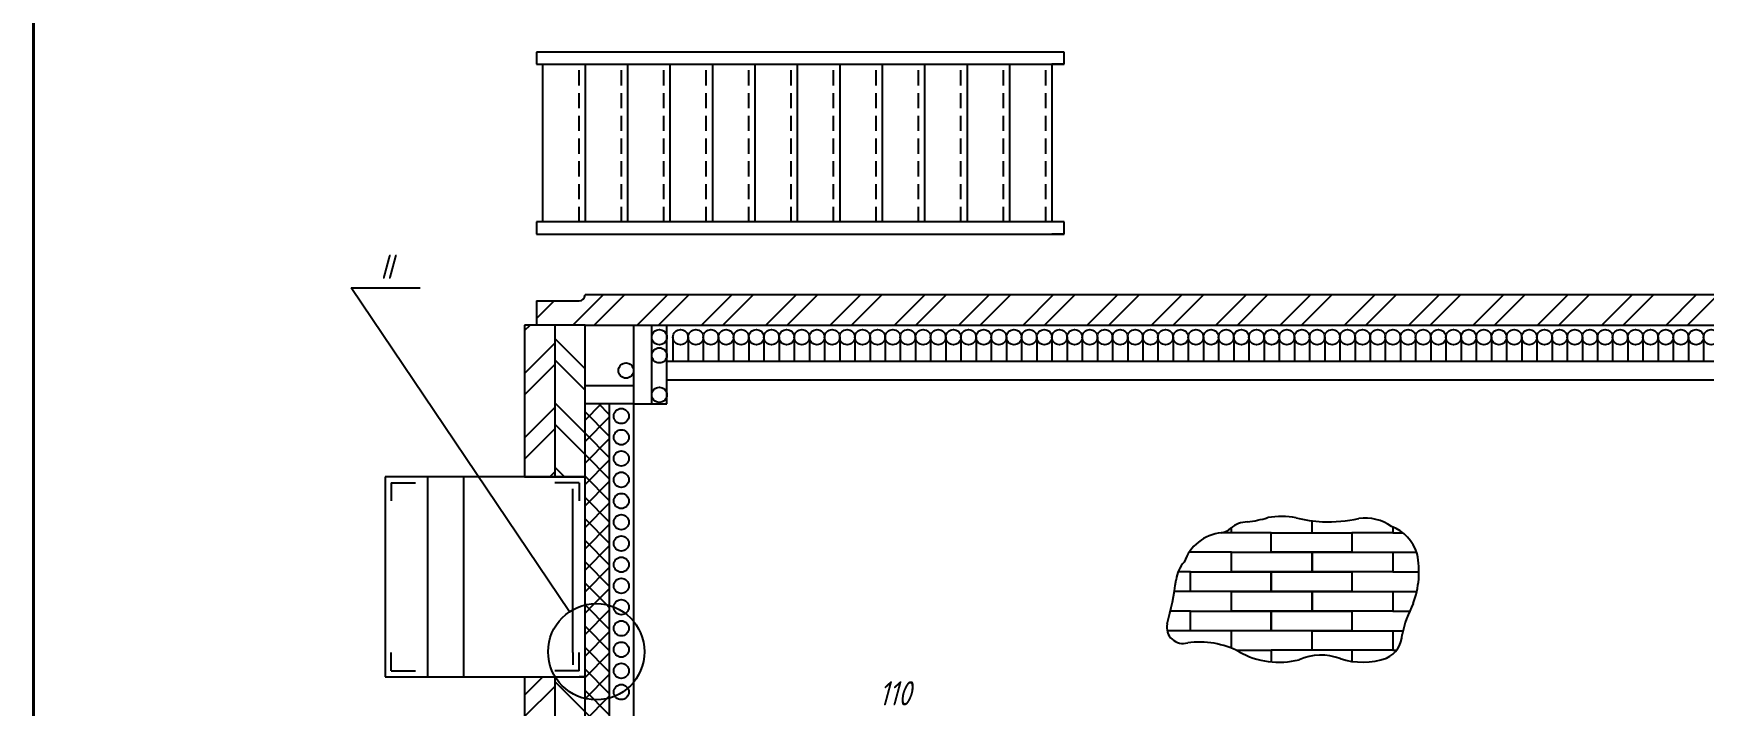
# Model space of a CAD drawing. Extents: x 1772 to 2588, y 79 to 663.
# Drawn here: x 1771.5 to 2047, y 259.8 to 370.7 of the extents above; entities that cross this region are included whole.
import ezdxf

# ---------------------------------------------------------------- set-up
doc = ezdxf.new("R2010")
doc.units = 0
doc.header["$LTSCALE"] = 10
doc.header["$MEASUREMENT"] = 0
doc.linetypes.add('невидимая', pattern=[0.375, 0.25, -0.125])
doc.layers.get('0').update_dxf_attribs({"linetype": 'CONTINUOUS'})
doc.layers.add('Основная', color=7, linetype='CONTINUOUS', lineweight=40)
doc.layers.add('текст', color=7, linetype='CONTINUOUS', lineweight=30)
doc.styles.add('стиль1', font='romans.shx', dxfattribs={"width": 0.75, "oblique": 15, "height": 3.5})

msp = doc.modelspace()

# ---------------------------------------------------------------- hatches: boundary and pattern name
h = msp.add_hatch()
h.set_pattern_fill('ANSI32', color=256, scale=20, style=0)
h.paths.add_polyline_path([(2139.53772, 327.56982), (1862.53772, 327.56982, -0.414213562), (1861.52419, 326.56982), (1854.53772, 326.56982), (1854.53772, 322.56982), (1862.53772, 322.56982), (1870.53772, 322.56982), (2139.53772, 322.56982)])
h = msp.add_hatch()
h.set_pattern_fill('ANSI32', color=256, scale=20, style=0)
h.paths.add_polyline_path([(1857.53772, 322.56982), (1854.53772, 322.56982), (1852.53772, 322.56982), (1852.53772, 297.56982), (1857.53772, 297.56982)])
h = msp.add_hatch()
h.set_pattern_fill('ANSI32', color=256, scale=20, angle=90, style=0)
h.paths.add_polyline_path([(1862.53772, 260.99178, -0.19919569), (1857.61389, 264.56982), (1857.53772, 264.56982), (1857.53772, 232.4428, -0.490314395), (1862.53772, 228.56982)])
h.paths.add_polyline_path([(1862.53772, 228.56982, -0.414213562), (1858.53772, 224.56982), (1858.53772, 215.56982, -0.414213562), (1862.53772, 211.56982)])
h.paths.add_polyline_path([(1862.53772, 211.56982, -0.414213562), (1858.53772, 207.56982), (1858.53772, 205.49608), (1858.53772, 183.56982), (1862.53772, 183.56982)])
h.paths.add_polyline_path([(1862.53772, 322.56982), (1857.53772, 322.56982), (1857.53772, 297.56982), (1862.53772, 297.56982)])
h = msp.add_hatch()
h.set_pattern_fill('NET', color=256, scale=20, angle=45, style=0)
h.paths.add_polyline_path([(1866.53772, 309.56982), (1862.53772, 309.56982), (1862.53772, 297.56982), (1862.53772, 294.97088), (1862.53772, 276.43869, -0.127999254), (1866.53772, 276.36087)])
h = msp.add_hatch()
h.set_pattern_fill('NET', color=256, scale=20, angle=45, style=0)
h.paths.add_polyline_path([(1866.53772, 276.36087, 0.127999254), (1862.53772, 276.43869), (1862.53772, 260.99178, 0.127999254), (1866.53772, 261.06959)])
h.paths.add_polyline_path([(1866.53772, 261.06959, -0.127999254), (1862.53772, 260.99178), (1862.53772, 211.56982), (1866.53772, 211.56982)])
h = msp.add_hatch()
h.set_pattern_fill('ANSI32', color=256, scale=20, style=0)
h.paths.add_polyline_path([(1857.53772, 264.56982), (1852.53772, 264.56982), (1852.53772, 211.56982), (1854.53772, 211.56982, -0.341998713), (1857.53772, 215.4428), (1857.53772, 224.69683, -0.341998713), (1854.53772, 228.56982, -0.341998713), (1857.53772, 232.4428)])

# ---------------------------------------------------------------- linework, layer by layer
for p, q in [((1941.53772, 367.56982), (1854.53772, 367.56982)), ((1854.53772, 367.56982), (1854.53772, 365.56982)), ((1941.53772, 365.56982), (1941.53772, 367.56982)), ((1854.53772, 365.56982), (1941.53772, 365.56982)), ((1855.53772, 365.56982), (1855.53772, 339.56982)), ((1862.53772, 365.56982), (1862.53772, 339.56982)), ((1869.53772, 365.56982), (1869.53772, 339.56982)), ((1876.53772, 365.56982), (1876.53772, 339.56982)), ((1883.53772, 365.56982), (1883.53772, 339.56982)), ((1890.53772, 365.56982), (1890.53772, 339.56982)), ((1897.53772, 365.56982), (1897.53772, 339.56982)), ((1904.53772, 365.56982), (1904.53772, 339.56982)), ((1911.53772, 365.56982), (1911.53772, 339.56982)), ((1918.53772, 365.56982), (1918.53772, 339.56982)), ((1925.53772, 365.56982), (1925.53772, 339.56982)), ((1932.53772, 365.56982), (1932.53772, 339.56982)), ((1941.53772, 365.56982), (1939.53772, 365.56982)), ((1939.53772, 365.56982), (1939.53772, 339.56982)), ((1941.53772, 339.56982), (1854.53772, 339.56982)), ((1854.53772, 339.56982), (1854.53772, 337.56982)), ((1939.53772, 339.56982), (1938.53772, 339.56982)), ((1941.53772, 337.56982), (1941.53772, 339.56982)), ((1854.53772, 337.56982), (1941.53772, 337.56982)), ((1941.53772, 337.56982), (1939.53772, 337.56982)), ((1859.94962, 275.30119), (1823.96646, 328.69256)), ((1823.96646, 328.69256), (1835.30956, 328.69256)), ((1854.53772, 326.56982), (1861.53772, 326.56982)), ((1854.53772, 326.56982), (1854.53772, 322.56982)), ((2139.53772, 327.56982), (1862.53772, 327.56982)), ((1854.53772, 322.56982), (1852.53772, 322.56982)), ((1852.53772, 322.56982), (1852.53772, 297.56982)), ((1862.53772, 322.56982), (1854.53772, 322.56982)), ((1862.53772, 322.56982), (1857.53772, 322.56982)), ((1857.53772, 322.56982), (1857.53772, 297.56982)), ((1862.53772, 297.56982), (1862.53772, 322.56982)), ((1862.53772, 322.56982), (2139.53772, 322.56982)), ((1862.53772, 322.56982), (1870.53772, 322.56982)), ((1870.53772, 322.56982), (1870.53772, 312.56982)), ((1873.53772, 309.56982), (1873.53772, 322.56982)), ((1876.03772, 309.56982), (1876.03772, 322.56982)), ((1877.03772, 320.56982), (1877.03772, 316.56982)), ((1879.53772, 320.56982), (1879.53772, 316.56982)), ((1882.03772, 320.56982), (1882.03772, 316.56982)), ((1884.53772, 320.56982), (1884.53772, 316.56982)), ((1887.03772, 320.56982), (1887.03772, 316.56982)), ((1889.53772, 320.56982), (1889.53772, 316.56982)), ((1892.03772, 320.56982), (1892.03772, 316.56982)), ((1894.53772, 320.56982), (1894.53772, 316.56982)), ((1897.03772, 320.56982), (1897.03772, 316.56982)), ((1899.53772, 320.56982), (1899.53772, 316.56982)), ((1902.03772, 320.56982), (1902.03772, 316.56982)), ((1904.53772, 320.56982), (1904.53772, 316.56982)), ((1907.03772, 320.56982), (1907.03772, 316.56982)), ((1909.53772, 320.56982), (1909.53772, 316.56982)), ((1912.03772, 320.56982), (1912.03772, 316.56982)), ((1914.53772, 320.56982), (1914.53772, 316.56982)), ((1917.03772, 320.56982), (1917.03772, 316.56982)), ((1919.53772, 320.56982), (1919.53772, 316.56982)), ((1922.03772, 320.56982), (1922.03772, 316.56982)), ((1924.53772, 320.56982), (1924.53772, 316.56982)), ((1927.03772, 320.56982), (1927.03772, 316.56982)), ((1929.53772, 320.56982), (1929.53772, 316.56982)), ((1932.03772, 320.56982), (1932.03772, 316.56982)), ((1934.53772, 320.56982), (1934.53772, 316.56982)), ((1937.03772, 320.56982), (1937.03772, 316.56982)), ((1939.53772, 320.56982), (1939.53772, 316.56982)), ((1942.03772, 320.56982), (1942.03772, 316.56982)), ((1944.53772, 320.56982), (1944.53772, 316.56982)), ((1947.03772, 320.56982), (1947.03772, 316.56982)), ((1949.53772, 320.56982), (1949.53772, 316.56982)), ((1952.03772, 320.56982), (1952.03772, 316.56982)), ((1954.53772, 320.56982), (1954.53772, 316.56982)), ((1957.03772, 320.56982), (1957.03772, 316.56982)), ((1959.53772, 320.56982), (1959.53772, 316.56982)), ((1962.03772, 320.56982), (1962.03772, 316.56982)), ((1964.53772, 320.56982), (1964.53772, 316.56982)), ((1967.03772, 320.56982), (1967.03772, 316.56982)), ((1969.53772, 320.56982), (1969.53772, 316.56982)), ((1972.03772, 320.56982), (1972.03772, 316.56982)), ((1974.53772, 320.56982), (1974.53772, 316.56982)), ((1977.03772, 320.56982), (1977.03772, 316.56982)), ((1979.53772, 320.56982), (1979.53772, 316.56982)), ((1982.03772, 320.56982), (1982.03772, 316.56982)), ((1984.53772, 320.56982), (1984.53772, 316.56982)), ((1987.03772, 320.56982), (1987.03772, 316.56982)), ((1989.53772, 320.56982), (1989.53772, 316.56982)), ((1992.03772, 320.56982), (1992.03772, 316.56982)), ((1994.53772, 320.56982), (1994.53772, 316.56982)), ((1997.03772, 320.56982), (1997.03772, 316.56982)), ((1999.53772, 320.56982), (1999.53772, 316.56982)), ((2002.03772, 320.56982), (2002.03772, 316.56982)), ((2004.53772, 320.56982), (2004.53772, 316.56982)), ((2007.03772, 320.56982), (2007.03772, 316.56982)), ((2009.53772, 320.56982), (2009.53772, 316.56982)), ((2012.03772, 320.56982), (2012.03772, 316.56982)), ((2014.53772, 320.56982), (2014.53772, 316.56982)), ((2017.03772, 320.56982), (2017.03772, 316.56982)), ((2019.53772, 320.56982), (2019.53772, 316.56982)), ((2022.03772, 320.56982), (2022.03772, 316.56982)), ((2024.53772, 320.56982), (2024.53772, 316.56982)), ((2027.03772, 320.56982), (2027.03772, 316.56982)), ((2029.53772, 320.56982), (2029.53772, 316.56982)), ((2032.03772, 320.56982), (2032.03772, 316.56982)), ((2034.53772, 320.56982), (2034.53772, 316.56982)), ((2037.03772, 320.56982), (2037.03772, 316.56982)), ((2039.53772, 320.56982), (2039.53772, 316.56982)), ((2042.03772, 320.56982), (2042.03772, 316.56982)), ((2044.53772, 320.56982), (2044.53772, 316.56982)), ((2047.03772, 320.56982), (2047.03772, 316.56982)), ((2137.03772, 316.56982), (1876.03772, 316.56982)), ((1870.53772, 312.56982), (1862.53772, 312.56982)), ((1870.53772, 312.56982), (1870.53772, 309.56982)), ((1873.53772, 312.56982), (1873.53772, 313.56982)), ((1876.03772, 313.56982), (2137.03772, 313.56982)), ((1870.53772, 309.56982), (1862.53772, 309.56982)), ((1866.53772, 309.56982), (1866.53772, 183.56982)), ((1870.53772, 309.56982), (1873.53772, 309.56982)), ((1870.53772, 309.56982), (1870.53772, 226.56982)), ((1873.53772, 309.56982), (1876.03772, 309.56982)), ((1862.53772, 297.56982), (1829.53772, 297.56982)), ((1829.53772, 297.56982), (1829.53772, 264.56982)), ((1836.53772, 297.56982), (1836.53772, 264.56982)), ((1842.53772, 264.56982), (1842.53772, 297.56982)), ((1852.53772, 297.56982), (1862.53772, 297.56982)), ((1862.53772, 294.97088), (1862.53772, 297.56982)), ((1830.53772, 296.56982), (1830.53772, 293.56982)), ((1830.53772, 296.56982), (1834.53772, 296.56982)), ((1861.53772, 296.56982), (1857.53772, 296.56982)), ((1860.53772, 293.56982), (1860.53772, 295.56982)), ((1861.53772, 296.56982), (1861.53772, 293.56982)), ((1862.53772, 183.56982), (1862.53772, 294.97088)), ((1860.53772, 268.56982), (1860.53772, 293.56982)), ((1982.46932, 288.33717), (1982.46932, 290.303)), ((1995.8007, 289.28728), (1995.8007, 288.33717)), ((1969.13793, 288.33717), (1967.47693, 288.33717)), ((1969.13793, 288.33717), (1969.13793, 289.14071)), ((1975.70803, 288.33717), (1969.13793, 288.33717)), ((1995.8007, 288.33717), (1989.03941, 288.33717)), ((1995.8007, 288.33717), (1997.39157, 288.33717)), ((1969.13793, 285.10715), (1962.16778, 285.10715)), ((1962.37664, 285.10715), (1962.37664, 285.40296)), ((1995.8007, 285.10715), (1999.71474, 285.10715)), ((1962.37664, 281.87713), (1960.34431, 281.87713)), ((1995.8007, 281.87713), (2000.08931, 281.87713)), ((1962.37664, 278.64712), (1959.73302, 278.64712)), ((1995.8007, 278.64712), (1999.73516, 278.64712)), ((1962.37664, 275.4171), (1959.08891, 275.4171)), ((1995.8007, 275.4171), (1998.55089, 275.4171)), ((1962.37664, 272.18708), (1958.55071, 272.18708)), ((1969.13793, 272.18708), (1962.37664, 272.18708)), ((1969.13793, 269.2994), (1969.13793, 272.18708)), ((1995.8007, 272.18708), (1997.47464, 272.18708)), ((1995.8007, 272.18708), (1995.8007, 268.95707)), ((1830.53772, 265.56982), (1830.53772, 268.56982)), ((1860.53772, 268.56982), (1860.53772, 266.56982)), ((1861.53772, 265.56982), (1861.53772, 268.56982)), ((1969.92912, 268.95707), (1975.70803, 268.95707)), ((1982.46932, 268.95707), (1975.70803, 268.95707)), ((1975.70803, 268.95707), (1975.70803, 267.04458)), ((1989.03941, 268.95707), (1982.46932, 268.95707)), ((1995.8007, 268.95707), (1989.03941, 268.95707)), ((1989.03941, 268.95707), (1989.03941, 267.12313)), ((1995.8007, 268.95707), (1996.37244, 268.95707)), ((1829.53772, 264.56982), (1862.53772, 264.56982)), ((1830.53772, 265.56982), (1834.53772, 265.56982)), ((1836.53772, 264.56982), (1842.53772, 264.56982)), ((1852.53772, 264.56982), (1852.53772, 178.56982)), ((1861.53772, 265.56982), (1857.53772, 265.56982)), ((1857.53772, 264.56982), (1857.53772, 183.56982)), ((1862.53772, 264.56982), (1861.53772, 264.56982))]:
    msp.add_line(p, q)
at = {"linetype": 'невидимая'}
for p, q in [((1861.53772, 339.56982), (1861.53772, 365.56982)), ((1868.53772, 339.56982), (1868.53772, 365.56982)), ((1875.53772, 339.56982), (1875.53772, 365.56982)), ((1882.53772, 339.56982), (1882.53772, 365.56982)), ((1889.53772, 339.56982), (1889.53772, 365.56982)), ((1896.53772, 339.56982), (1896.53772, 365.56982)), ((1903.53772, 339.56982), (1903.53772, 365.56982)), ((1910.53772, 339.56982), (1910.53772, 365.56982)), ((1917.53772, 339.56982), (1917.53772, 365.56982)), ((1924.53772, 339.56982), (1924.53772, 365.56982)), ((1931.53772, 339.56982), (1931.53772, 365.56982)), ((1938.53772, 339.56982), (1938.53772, 365.56982))]:
    msp.add_line(p, q, dxfattribs=at)
for points in [[(1975.70803, 288.33717), (1989.03941, 288.33717), (1989.03941, 285.10715), (1975.70803, 285.10715)], [(1969.13793, 285.10715), (1982.46932, 285.10715), (1982.46932, 281.87713), (1969.13793, 281.87713)], [(1982.46932, 285.10715), (1995.8007, 285.10715), (1995.8007, 281.87713), (1982.46932, 281.87713)], [(1962.37664, 281.87713), (1975.70803, 281.87713), (1975.70803, 278.64712), (1962.37664, 278.64712)], [(1975.70803, 281.87713), (1989.03941, 281.87713), (1989.03941, 278.64712), (1975.70803, 278.64712)], [(1969.13793, 278.64712), (1982.46932, 278.64712), (1982.46932, 275.4171), (1969.13793, 275.4171)], [(1982.46932, 278.64712), (1995.8007, 278.64712), (1995.8007, 275.4171), (1982.46932, 275.4171)], [(1962.37664, 275.4171), (1975.70803, 275.4171), (1975.70803, 272.18708), (1962.37664, 272.18708)], [(1975.70803, 275.4171), (1989.03941, 275.4171), (1989.03941, 272.18708), (1975.70803, 272.18708)], [(1982.46932, 272.18708), (1995.8007, 272.18708), (1995.8007, 268.95707), (1982.46932, 268.95707)]]:
    msp.add_lwpolyline(points, close=True)
for centre, radius in [((1874.78772, 320.56982), 1.25), ((1878.28772, 320.56982), 1.25), ((1880.78772, 320.56982), 1.25), ((1883.28772, 320.56982), 1.25), ((1885.78772, 320.56982), 1.25), ((1888.28772, 320.56982), 1.25), ((1890.78772, 320.56982), 1.25), ((1893.28772, 320.56982), 1.25), ((1895.78772, 320.56982), 1.25), ((1898.28772, 320.56982), 1.25), ((1900.78772, 320.56982), 1.25), ((1903.28772, 320.56982), 1.25), ((1905.78772, 320.56982), 1.25), ((1908.28772, 320.56982), 1.25), ((1910.78772, 320.56982), 1.25), ((1913.28772, 320.56982), 1.25), ((1915.78772, 320.56982), 1.25), ((1918.28772, 320.56982), 1.25), ((1920.78772, 320.56982), 1.25), ((1923.28772, 320.56982), 1.25), ((1925.78772, 320.56982), 1.25), ((1928.28772, 320.56982), 1.25), ((1930.78772, 320.56982), 1.25), ((1933.28772, 320.56982), 1.25), ((1935.78772, 320.56982), 1.25), ((1938.28772, 320.56982), 1.25), ((1940.78772, 320.56982), 1.25), ((1943.28772, 320.56982), 1.25), ((1945.78772, 320.56982), 1.25), ((1948.28772, 320.56982), 1.25), ((1950.78772, 320.56982), 1.25), ((1953.28772, 320.56982), 1.25), ((1955.78772, 320.56982), 1.25), ((1958.28772, 320.56982), 1.25), ((1960.78772, 320.56982), 1.25), ((1963.28772, 320.56982), 1.25), ((1965.78772, 320.56982), 1.25), ((1968.28772, 320.56982), 1.25), ((1970.78772, 320.56982), 1.25), ((1973.28772, 320.56982), 1.25), ((1975.78772, 320.56982), 1.25), ((1978.28772, 320.56982), 1.25), ((1980.78772, 320.56982), 1.25), ((1983.28772, 320.56982), 1.25), ((1985.78772, 320.56982), 1.25), ((1988.28772, 320.56982), 1.25), ((1990.78772, 320.56982), 1.25), ((1993.28772, 320.56982), 1.25), ((1995.78772, 320.56982), 1.25), ((1998.28772, 320.56982), 1.25), ((2000.78772, 320.56982), 1.25), ((2003.28772, 320.56982), 1.25), ((2005.78772, 320.56982), 1.25), ((2008.28772, 320.56982), 1.25), ((2010.78772, 320.56982), 1.25), ((2013.28772, 320.56982), 1.25), ((2015.78772, 320.56982), 1.25), ((2018.28772, 320.56982), 1.25), ((2020.78772, 320.56982), 1.25), ((2023.28772, 320.56982), 1.25), ((2025.78772, 320.56982), 1.25), ((2028.28772, 320.56982), 1.25), ((2030.78772, 320.56982), 1.25), ((2033.28772, 320.56982), 1.25), ((2035.78772, 320.56982), 1.25), ((2038.28772, 320.56982), 1.25), ((2040.78772, 320.56982), 1.25), ((2043.28772, 320.56982), 1.25), ((2045.78772, 320.56982), 1.25), ((2048.28772, 320.56982), 1.25), ((1874.78772, 317.56982), 1.25), ((1869.28772, 315.06982), 1.25), ((1874.78772, 311.06982), 1.25), ((1868.512, 307.56982), 1.25), ((1868.512, 304.06982), 1.25), ((1868.512, 300.56982), 1.25), ((1868.512, 297.06982), 1.25), ((1868.512, 293.56982), 1.25), ((1868.512, 290.06982), 1.25), ((1868.512, 286.56982), 1.25), ((1868.512, 283.06982), 1.25), ((1868.512, 279.56982), 1.25), ((1864.38823, 268.71523), 7.94205), ((1868.512, 276.06982), 1.25), ((1868.512, 272.56982), 1.25), ((1868.512, 269.06982), 1.25), ((1868.512, 265.56982), 1.25), ((1868.512, 262.06982), 1.25)]:
    msp.add_circle(centre, radius)
for centre, radius, start, end in [((1861.53095, 327.57658), 1.00679, 270.3851241, 359.6148759), ((1971.75655, 286.06744), 4.03759, 89.8984897, 131.8378484), ((1969.11146, 310.83898), 20.9029, 277.2895605, 286.8235183), ((1977.44511, 276.99238), 14.02552, 80.2846263, 99.37143), ((1985.35237, 312.34523), 22.22997, 255.5679716, 266.9494835), ((1984.74859, 318.85199), 28.71108, 268.8440419, 280.8773965), ((1991.23543, 283.07895), 7.65281, 55.401764, 98.0284583), ((1992.93423, 282.68078), 7.20156, 17.4707497, 68.4381976), ((1968.30743, 280.99376), 7.39021, 96.4524559, 160.1013291), ((1967.21077, 290.98237), 2.65856, 275.7456339, 314.1742513), ((1984.88913, 281.90931), 15.20022, 339.7557299, 11.1274479), ((1965.24506, 279.96276), 5.26139, 137.6212497, 173.2801306), ((1907.36486, 287.41074), 53.09637, 344.5896754, 352.6068052), ((2015.24206, 268.06125), 18.24017, 151.9103543, 168.9860805), ((1961.16032, 272.74058), 2.66765, 167.8630625, 286.8953006), ((1963.83617, 255.96095), 14.3535, 62.738466, 97.6089575), ((1992.8764, 271.73523), 4.46547, 294.6204993, 357.571204), ((1977.01145, 280.37652), 13.3955, 240.4785487, 284.2862762), ((1983.91935, 259.1225), 9.02306, 69.5093478, 113.5304584), ((1990.75635, 279.06781), 12.06744, 252.2524942, 289.2594198)]:
    msp.add_arc(centre, radius, start, end)
at = {"layer": 'Основная'}
msp.add_line((1771.53772, 78.56982), (1771.53772, 662.56982), dxfattribs=at)

# ---------------------------------------------------------------- texts
at = {"layer": 'текст', "lineweight": -2, "style": 'стиль1', "oblique": 15, "width": 0.75}
for s, p in [('II', (1828.7831, 330.19985)), ('110', (1911.00791, 259.85821))]:
    msp.add_text(s, height=4, dxfattribs=at).set_placement(p)

doc.saveas('drawing.dxf')
